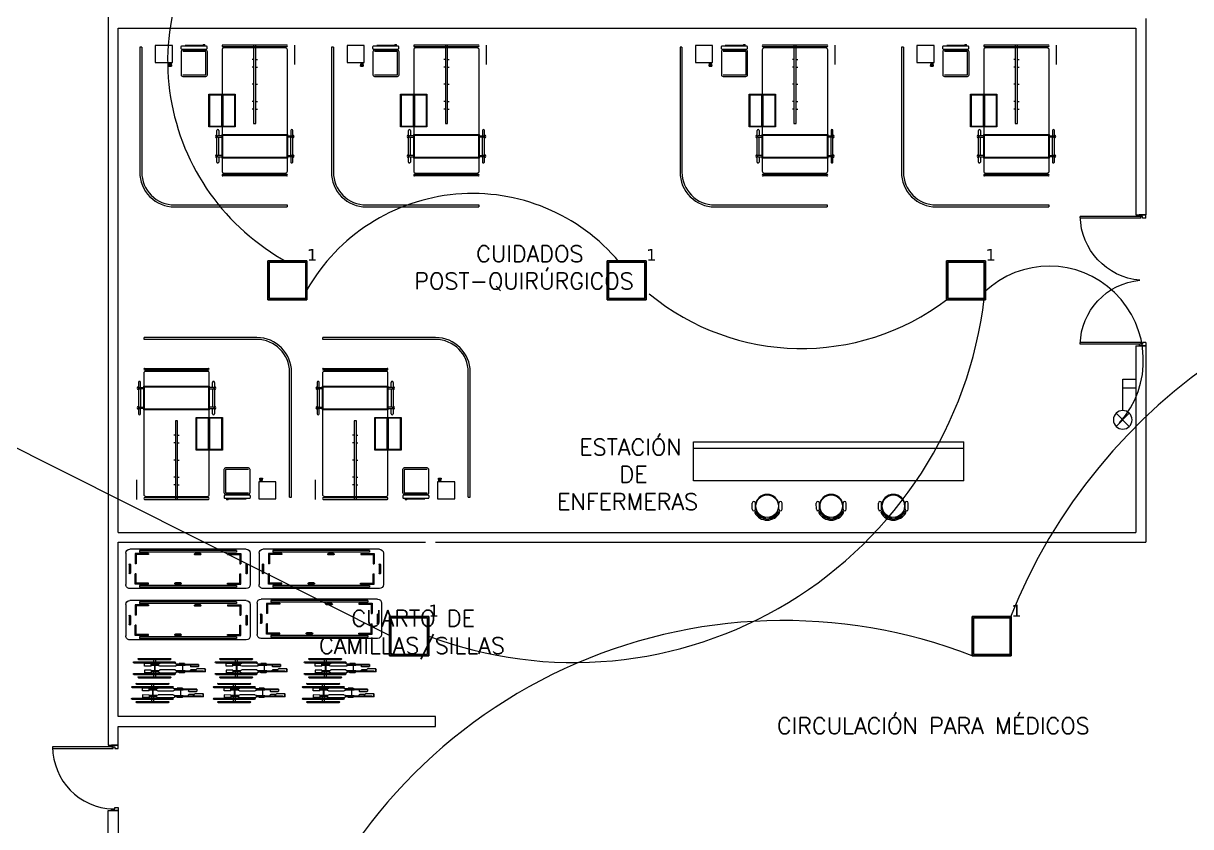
# Model space of a CAD drawing. Header units: metres. Extents: x -39 to 21688, y -24 to 9022.
# Drawn here: x -1.3 to 16.54, y 12.15 to 24.43 of the extents above; entities that cross this region are included whole.
import ezdxf

# ---------------------------------------------------------------- set-up
doc = ezdxf.new("R2010")
doc.units = ezdxf.units.M
doc.header["$MEASUREMENT"] = 0
for name, color, linetype in [('AN-TEXTO', 3, 'Continuous'), ('AR-MOBILIRIO', 1, 'Continuous'), ('AR-MUROS', 6, 'Continuous'), ('AR-PUERTAS', 2, 'Continuous'), ('AR-VENTANAS', 2, 'Continuous'), ('E-quip', 2, 'Continuous'), ('MOBILIARIO', 42, 'Continuous')]:
    doc.layers.add(name, color=color, linetype=linetype)
doc.layers.add('DLX_TERR_LUM', color=7, linetype='Continuous', true_color=0xffd400)
doc.layers.add('DLX_TERR_LUMKEY_IDX', color=7, linetype='Continuous', true_color=0x969696)
doc.styles.add('REGULAR-2.5', font='romans.shx', dxfattribs={"height": 2.5})
doc.styles.add('TableTextStyle', font='')
doc.styles.get('TableTextStyle').set_extended_font_data('VERDANA.TTF')

# ---------------------------------------------------------------- blocks, each defined once
blk = doc.blocks.new('A$C15E859FE')
at = {"layer": 'AR-MOBILIRIO'}
for p, q in [((0.001, 1.84), (0, 0.06)), ((0.541, 1.9), (0.061, 1.9)), ((0.366, 1.855), (0.236, 1.855)), ((0.366, 1.835), (0.236, 1.835)), ((0.601, 1.84), (0.6, 0.06)), ((0.021, 1.69), (0.02, 0.21)), ((0.047, 1.69), (0.021, 1.69)), ((0.047, 1.69), (0.046, 0.21)), ((0.066, 1.553), (0.066, 1.758)), ((0.066, 1.758), (0.224, 1.758)), ((0.081, 1.553), (0.081, 1.743)), ((0.081, 1.743), (0.224, 1.743)), ((0.224, 1.743), (0.224, 1.758)), ((0.537, 1.757), (0.379, 1.758)), ((0.379, 1.743), (0.379, 1.758)), ((0.522, 1.742), (0.379, 1.743)), ((0.522, 1.553), (0.522, 1.742)), ((0.537, 1.553), (0.537, 1.757)), ((0.555, 1.69), (0.554, 0.21)), ((0.581, 1.69), (0.555, 1.69)), ((0.581, 1.69), (0.58, 0.21)), ((0.066, 1.553), (0.081, 1.553)), ((0.537, 1.553), (0.522, 1.553)), ((0.515, 1.14), (0.515, 1.06)), ((0.535, 1.14), (0.535, 1.06)), ((0.067, 0.84), (0.067, 0.76)), ((0.087, 0.84), (0.087, 0.76)), ((0.046, 0.21), (0.02, 0.21)), ((0.065, 0.348), (0.065, 0.143)), ((0.065, 0.348), (0.08, 0.348)), ((0.08, 0.348), (0.08, 0.158)), ((0.521, 0.347), (0.52, 0.158)), ((0.536, 0.347), (0.521, 0.347)), ((0.536, 0.347), (0.535, 0.143)), ((0.58, 0.21), (0.554, 0.21)), ((0.54, 0), (0.06, 0)), ((0.065, 0.143), (0.223, 0.143)), ((0.08, 0.158), (0.223, 0.158)), ((0.223, 0.158), (0.223, 0.143)), ((0.365, 0.07), (0.235, 0.07)), ((0.365, 0.05), (0.235, 0.05)), ((0.52, 0.158), (0.378, 0.158)), ((0.378, 0.158), (0.378, 0.143)), ((0.535, 0.143), (0.378, 0.143))]:
    blk.add_line(p, q, dxfattribs=at)
for centre, radius, start, end in [((0.061, 1.84), 0.06, 89.9537, 179.9537), ((0.236, 1.845), 0.01, 89.9537, 269.9537), ((0.366, 1.845), 0.01, 269.9537, 89.9537), ((0.541, 1.84), 0.06, 359.9537, 89.9537), ((0.525, 1.14), 0.01, 359.9537, 179.9537), ((0.525, 1.06), 0.01, 179.9537, 359.9537), ((0.077, 0.84), 0.01, 359.9537, 179.9537), ((0.077, 0.76), 0.01, 179.9537, 359.9537), ((0.06, 0.06), 0.06, 179.9537, 269.9537), ((0.235, 0.06), 0.01, 89.9537, 269.9537), ((0.365, 0.06), 0.01, 269.9537, 89.9537), ((0.54, 0.06), 0.06, 269.9537, 359.9537)]:
    blk.add_arc(centre, radius, start, end, dxfattribs=at)
blk = doc.blocks.new('111111')
at = {"layer": 'AR-PUERTAS', "linetype": 'Continuous'}
for p, q in [((254.317, 121.561), (254.317, 122.51)), ((254.342, 121.586), (254.342, 122.51)), ((256.267, 122.51), (256.242, 122.51)), ((256.242, 121.586), (256.242, 122.51)), ((256.267, 121.561), (256.267, 122.51)), ((254.292, 121.511), (254.292, 121.611)), ((254.317, 121.611), (254.292, 121.611)), ((254.342, 121.511), (254.292, 121.511)), ((254.342, 121.586), (254.317, 121.586)), ((254.342, 121.561), (254.317, 121.561)), ((254.342, 121.511), (254.342, 121.561)), ((256.242, 121.586), (256.267, 121.586)), ((256.242, 121.511), (256.242, 121.561)), ((256.242, 121.561), (256.267, 121.561)), ((256.242, 121.511), (256.292, 121.511)), ((256.267, 121.611), (256.292, 121.611)), ((256.292, 121.511), (256.292, 121.611))]:
    blk.add_line(p, q, dxfattribs=at)
for centre, start, end in [((254.297, 121.512), 5.0221, 88.847), ((256.287, 121.512), 91.153, 174.9779)]:
    blk.add_arc(centre, 0.999, start, end, dxfattribs=at)
blk = doc.blocks.new('AR-CAMILLA 2')
at = {"layer": 'AR-MOBILIRIO'}
for p, q in [((-0.11, 0.319, 0), (-0.41, 0.319, 0)), ((-0.41, 0.195, 0), (-0.41, -0.78, 0)), ((-0.385, -0.78, 0), (-0.385, 0.195, 0)), ((1.515, 0.207, 0), (-0.335, 0.207, 0)), ((1.377, 0.287, 0), (0.897, 0.287, 0)), ((0.897, 0.257, 0), (0.977, 0.257, 0)), ((0.957, -0.793, 0), (0.957, 0.207, 0)), ((0.957, 0.207, 0), (1.317, 0.207, 0)), ((0.967, -0.783, 0), (0.967, 0.197, 0)), ((0.967, 0.197, 0), (1.307, 0.197, 0)), ((0.977, 0.207, 0), (0.977, 0.27, 0)), ((0.997, 0.27, 0), (0.997, 0.207, 0)), ((1.277, 0.257, 0), (0.997, 0.257, 0)), ((1.277, 0.207, 0), (1.277, 0.27, 0)), ((1.297, 0.27, 0), (1.297, 0.207, 0)), ((1.297, 0.257, 0), (1.377, 0.257, 0)), ((1.307, 0.197, 0), (1.307, -0.783, 0)), ((1.317, 0.207, 0), (1.317, -0.793, 0)), ((1.565, -0.78, 0), (1.565, 0.195, 0)), ((1.59, 0.195, 0), (1.59, -0.78, 0)), ((2.032, -1.52, 0), (2.032, 0.2, 0)), ((2.032, 0.2, 0), (2.062, 0.2, 0)), ((2.062, -1.52, 0), (2.062, 0.2, 0)), ((-0.385, 0.157, 0), (-0.365, 0.157, 0)), ((-0.365, 0.177, 0), (-0.365, -0.763, 0)), ((1.545, -0.763, 0), (1.545, 0.177, 0)), ((1.565, 0.157, 0), (1.545, 0.157, 0)), ((0.79, -0.275, 0), (-0.41, -0.275, 0)), ((-0.41, -0.275, 0), (-0.41, -0.31, 0)), ((-0.41, -0.31, 0), (0.79, -0.31, 0)), ((-0.19, -0.275, 0), (-0.19, -0.252, 0)), ((-0.19, -0.31, 0), (-0.19, -0.333, 0)), ((-0.073, -0.275, 0), (-0.073, -0.252, 0)), ((-0.073, -0.31, 0), (-0.073, -0.333, 0)), ((0.19, -0.275, 0), (0.19, -0.252, 0)), ((0.19, -0.31, 0), (0.19, -0.333, 0)), ((0.453, -0.275, 0), (0.453, -0.252, 0)), ((0.453, -0.31, 0), (0.453, -0.333, 0)), ((0.57, -0.275, 0), (0.57, -0.252, 0)), ((0.57, -0.31, 0), (0.57, -0.333, 0)), ((0.79, -0.31, 0), (0.79, -0.275, 0)), ((0.35, -0.603, 0), (0.83, -0.603, 0)), ((0.35, -0.783, 0), (0.35, -0.603, 0)), ((0.83, -0.783, 0), (0.83, -0.603, 0)), ((-0.385, -0.743, 0), (-0.365, -0.743, 0)), ((-0.335, -0.793, 0), (1.515, -0.793, 0)), ((0.34, -0.793, 0), (0.84, -0.793, 0)), ((0.35, -0.783, 0), (0.83, -0.783, 0)), ((0.35, -0.803, 0), (0.83, -0.803, 0)), ((0.35, -0.983, 0), (0.35, -0.803, 0)), ((0.83, -0.983, 0), (0.83, -0.803, 0)), ((0.897, -0.843, 0), (0.977, -0.843, 0)), ((1.377, -0.873, 0), (0.897, -0.873, 0)), ((1.317, -0.793, 0), (0.957, -0.793, 0)), ((1.307, -0.783, 0), (0.967, -0.783, 0)), ((0.977, -0.793, 0), (0.977, -0.856, 0)), ((0.997, -0.856, 0), (0.997, -0.793, 0)), ((1.277, -0.843, 0), (0.997, -0.843, 0)), ((1.277, -0.793, 0), (1.277, -0.856, 0)), ((1.297, -0.856, 0), (1.297, -0.793, 0)), ((1.297, -0.843, 0), (1.377, -0.843, 0)), ((1.565, -0.743, 0), (1.545, -0.743, 0)), ((-0.419, -1.081, 0), (-0.419, -1.054, 0)), ((-0.394, -1.054, 0), (-0.419, -1.054, 0)), ((-0.331, -1.054, 0), (-0.346, -1.054, 0)), ((-0.309, -1.042, 0), (-0.309, -1.392, 0)), ((0.044, -1.04, 0), (-0.306, -1.04, 0)), ((0.35, -0.983, 0), (0.83, -0.983, 0)), ((-0.419, -1.081, 0), (-0.394, -1.081, 0)), ((-0.407, -1.358, 0), (-0.407, -1.081, 0)), ((-0.346, -1.081, 0), (-0.331, -1.081, 0)), ((-0.134, -1.582, 0), (-0.144, -1.582, 0)), ((-0.144, -1.812, 0), (-0.144, -1.584, 0)), ((-0.134, -1.587, 0), (-0.144, -1.587, 0)), ((-0.119, -1.6, 0), (-0.119, -1.569, 0)), ((-0.114, -1.601, 0), (-0.114, -1.568, 0)), ((-0.109, -1.602, 0), (-0.109, -1.567, 0)), ((-0.104, -1.603, 0), (-0.104, -1.566, 0)), ((-0.099, -1.604, 0), (-0.099, -1.565, 0)), ((-0.094, -1.605, 0), (-0.094, -1.565, 0)), ((-0.089, -1.605, 0), (-0.089, -1.564, 0)), ((-0.378, -2.02, 0), (1.532, -2.02, 0)), ((-0.378, -2.02, 0), (-0.378, -2.05, 0)), ((-0.378, -2.05, 0), (1.532, -2.05, 0))]:
    blk.add_line(p, q, dxfattribs=at)
at = {"layer": 'AR-MOBILIRIO', "elevation": 0}
for points in [[(0.34, -0.993), (0.34, -0.593), (0.84, -0.593), (0.84, -0.993)], [(-0.404, -1.812), (-0.144, -1.812), (-0.144, -1.552), (-0.404, -1.552)]]:
    blk.add_lwpolyline(points, close=True, dxfattribs=at)
for points in [[(-0.394, -1.035), (-0.394, -1.406, 0.414214), (-0.379, -1.421), (-0.361, -1.421, 0.414214), (-0.346, -1.406), (-0.346, -1.035, 0.414214), (-0.361, -1.02), (-0.379, -1.02, 0.414214)], [(-0.331, -1.042), (-0.331, -1.392, 0.414214), (-0.306, -1.417), (0.044, -1.417, 0.414214), (0.069, -1.392), (0.069, -1.042, 0.414214), (0.044, -1.017), (-0.306, -1.017, 0.414214)], [(-0.131, -1.572), (-0.091, -1.564, -0.487928), (-0.085, -1.569), (-0.085, -1.6, -0.487928), (-0.091, -1.605), (-0.131, -1.598, -0.344151), (-0.134, -1.593), (-0.134, -1.576, -0.344151)]]:
    blk.add_lwpolyline(points, format="xyb", close=True, dxfattribs=at)
blk.add_lwpolyline([(0.047, -1.392), (0.047, -1.042)], dxfattribs=at)
at = {"layer": 'AR-MOBILIRIO'}
for centre, radius, start, end in [((-0.397, 0.195, 0), 0.0125, 360, 180), ((-0.335, 0.177, 0), 0.03, 90, 180), ((0.897, 0.272, 0), 0.015, 90, 270), ((0.987, 0.287, 0), 0.02, 360, 180), ((0.987, 0.27, 0), 0.01, 360, 180), ((1.287, 0.287, 0), 0.02, 360, 180), ((1.287, 0.27, 0), 0.01, 360, 180), ((1.377, 0.272, 0), 0.015, 270, 90), ((1.515, 0.177, 0), 0.03, 360, 90), ((1.578, 0.195, 0), 0.0125, 360, 180), ((-0.397, -0.78, 0), 0.0125, 180, 360), ((-0.335, -0.763, 0), 0.03, 180, 270), ((0.897, -0.858, 0), 0.015, 90, 270), ((0.987, -0.873, 0), 0.02, 180, 360), ((0.987, -0.856, 0), 0.01, 180, 360), ((1.287, -0.873, 0), 0.02, 180, 360), ((1.287, -0.856, 0), 0.01, 180, 360), ((1.377, -0.858, 0), 0.015, 270, 90), ((1.515, -0.763, 0), 0.03, 270, 360), ((1.578, -0.78, 0), 0.0125, 180, 360), ((-0.306, -1.042, 0), 0.0029, 90, 180), ((0.044, -1.042, 0), 0.0029, 360, 90), ((1.532, -1.52, 0), 0.5, 270, 360), ((1.532, -1.52, 0), 0.53, 270, 360)]:
    blk.add_arc(centre, radius, start, end, dxfattribs=at)
blk = doc.blocks.new('S-RUEDAS2')
at = {"layer": 'AR-MOBILIRIO'}
for p, q in [((-0.146, 0.253), (-0.146, -0.237)), ((-0.133, 0.253), (-0.133, -0.237)), ((-0.097, 0.32), (-0.097, -0.304)), ((-0.081, 0.32), (-0.081, -0.304)), ((0.081, 0.32), (0.081, -0.304)), ((0.097, 0.32), (0.097, -0.304)), ((0.133, 0.253), (0.133, -0.237)), ((0.146, 0.253), (0.146, -0.237)), ((-0.133, 0.024), (-0.097, 0.024)), ((-0.081, 0.024), (-0.061, 0.024)), ((-0.071, 0.058), (-0.071, 0.16)), ((-0.032, 0.16), (-0.071, 0.16)), ((-0.032, 0.058), (-0.071, 0.058)), ((-0.061, -0.056), (-0.061, 0.058)), ((-0.042, -0.055), (-0.042, 0.058)), ((-0.042, 0.008), (0.042, 0.008)), ((-0.042, 0), (0.042, 0)), ((-0.032, 0.058), (-0.032, 0.16)), ((0.032, 0.16), (0.071, 0.16)), ((0.032, 0.058), (0.032, 0.16)), ((0.032, 0.058), (0.071, 0.058)), ((0.042, -0.055), (0.042, 0.058)), ((0.061, -0.056), (0.061, 0.058)), ((0.061, 0.024), (0.081, 0.024)), ((0.071, 0.058), (0.071, 0.16)), ((0.097, 0.024), (0.133, 0.024)), ((-0.133, -0.008), (-0.097, -0.008)), ((-0.081, -0.008), (-0.061, -0.008)), ((-0.074, -0.308), (-0.074, -0.077)), ((-0.028, -0.308), (-0.028, -0.077)), ((0.028, -0.308), (0.028, -0.077)), ((0.061, -0.008), (0.081, -0.008)), ((0.074, -0.308), (0.074, -0.077)), ((0.097, -0.008), (0.133, -0.008)), ((-0.061, -0.462), (-0.061, -0.329)), ((-0.042, -0.462), (-0.042, -0.329)), ((0.042, -0.462), (0.042, -0.329)), ((0.061, -0.462), (0.061, -0.329)), ((-0.071, -0.451), (-0.071, -0.371)), ((-0.061, -0.371), (-0.071, -0.371)), ((-0.061, -0.451), (-0.071, -0.451)), ((-0.061, -0.462), (-0.042, -0.462)), ((-0.058, -0.668), (-0.058, -0.462)), ((-0.048, -0.668), (-0.048, -0.462)), ((-0.042, -0.422), (0.042, -0.422)), ((0.061, -0.462), (0.042, -0.462)), ((0.048, -0.74), (0.048, -0.462)), ((0.058, -0.772), (0.058, -0.462)), ((0.071, -0.371), (0.061, -0.371)), ((0.071, -0.451), (0.061, -0.451)), ((0.071, -0.451), (0.071, -0.371)), ((-0.058, -0.668), (-0.027, -0.668)), ((-0.048, -0.542), (-0.027, -0.542)), ((-0.019, -0.55), (-0.027, -0.542)), ((-0.019, -0.66), (-0.027, -0.668)), ((-0.019, -0.66), (-0.019, -0.55)), ((0.02, -0.63), (0.012, -0.638)), ((0.012, -0.765), (0.012, -0.638)), ((0.048, -0.63), (0.02, -0.63)), ((0.023, -0.55), (0.031, -0.542)), ((0.023, -0.62), (0.023, -0.55)), ((0.048, -0.62), (0.023, -0.62)), ((0.023, -0.62), (0.031, -0.627)), ((0.048, -0.542), (0.031, -0.542)), ((0.048, -0.627), (0.031, -0.627)), ((0.058, -0.765), (0.012, -0.765)), ((0.012, -0.765), (0.02, -0.772)), ((0.058, -0.772), (0.02, -0.772)), ((0.058, -0.74), (0.048, -0.74))]:
    blk.add_line(p, q, dxfattribs=at)
for centre, radius, start, end in [((-0.14, 0.253), 0.00653, 360, 180), ((-0.089, 0.32), 0.00816, 360, 180), ((0.089, 0.32), 0.00816, 360, 180), ((0.14, 0.253), 0.00653, 0, 180), ((-0.051, -0.077), 0.0231, 360, 180), ((0.051, -0.077), 0.0231, 360, 180), ((-0.14, -0.237), 0.00653, 180, 0), ((-0.089, -0.304), 0.00816, 180, 0), ((-0.051, -0.308), 0.0231, 180, 0), ((0.051, -0.308), 0.0231, 180, 0), ((0.089, -0.304), 0.00816, 180, 0), ((0.14, -0.237), 0.00653, 180, 0)]:
    blk.add_arc(centre, radius, start, end, dxfattribs=at)
blk = doc.blocks.new('AR-PUERTA 1')
at = {"layer": 'AR-PUERTAS', "linetype": 'Continuous'}
for points in [[(0.954, 0.033), (0.954, 0.958), (0.929, 0.958), (0.929, 0.033)], [(0.004, 0.058), (0.004, 0.008), (0.029, 0.008), (0.029, -0.042), (-0.021, -0.042), (-0.021, 0.058)], [(0.929, 0.008), (0.929, -0.042), (0.979, -0.042), (0.979, 0.058), (0.954, 0.058), (0.954, 0.008)]]:
    blk.add_lwpolyline(points, close=True, dxfattribs=at)
blk.add_arc((0.954, 0.008), 0.949, 89.9989, 178.4932, dxfattribs=at)
blk = doc.blocks.new('2P+LAMP')
at = {"ltscale": 8}
for p, q in [((0, 5.99), (0, 26.17)), ((0, 26.17), (8.22, 26.17)), ((0, 20.59), (8.22, 20.59)), ((-4.23, 4.23), (4.23, -4.23)), ((4.23, 4.23), (-4.23, -4.23))]:
    blk.add_line(p, q, dxfattribs=at)
blk.add_ellipse((0, 0), major_axis=(-4.23, 4.23), ratio=1, start_param=3.926991, end_param=10.210176, dxfattribs=at)

msp = doc.modelspace()

# ---------------------------------------------------------------- linework, layer by layer
at = {"layer": 'AR-MOBILIRIO'}
for p, q in [((8.94165, 18.03538, 0), (13.07338, 18.03538, 0)), ((8.94165, 17.43538, 0), (8.94165, 18.03538, 0)), ((13.07338, 17.43538, 0), (13.07338, 18.03538, 0)), ((8.94165, 17.93538, 0), (13.07338, 17.93538, 0)), ((13.07338, 17.43538, 0), (8.94165, 17.43538, 0))]:
    msp.add_line(p, q, dxfattribs=at)
at = {"layer": 'AR-MOBILIRIO', "extrusion": (3.97206e-07, -1.97556e-06, 1)}
for p, q in [((9.83914, 17.00257, 0.00004), (9.83901, 17.09757, 0.00004)), ((9.86565, 16.97886, 0.00004), (9.86292, 16.97885, 0.00004)), ((9.88664, 17.00264, 0.00004), (9.88651, 17.09764, 0.00004)), ((10.24764, 17.00315, 0.00004), (10.24751, 17.09815, 0.00004)), ((10.2687, 16.97943, 0.00004), (10.27142, 16.97943, 0.00004)), ((10.29514, 17.00322, 0.00004), (10.29501, 17.09822, 0.00004)), ((10.81828, 17.00257, 0.00004), (10.81814, 17.09757, 0.00004)), ((10.84478, 16.97886, 0.00004), (10.84206, 16.97885, 0.00004)), ((10.86578, 17.00264, 0.00004), (10.86564, 17.09764, 0.00004)), ((11.22678, 17.00315, 0.00004), (11.22664, 17.09815, 0.00004)), ((11.24783, 16.97943, 0.00004), (11.25056, 16.97943, 0.00004)), ((11.27428, 17.00322, 0.00004), (11.27414, 17.09822, 0.00004)), ((11.76704, 17.00257, 0.00004), (11.7669, 17.09757, 0.00004)), ((11.79355, 16.97886, 0.00004), (11.79082, 16.97885, 0.00004)), ((11.81454, 17.00264, 0.00004), (11.8144, 17.09764, 0.00004)), ((12.17554, 17.00315, 0.00004), (12.1754, 17.09815, 0.00004)), ((12.1966, 16.97943, 0.00004), (12.19932, 16.97943, 0.00004)), ((12.22304, 17.00322, 0.00004), (12.2229, 17.09822, 0.00004)), ((10.03881, 16.88175, 0.00004), (10.03885, 16.8577, 0.00004)), ((10.09581, 16.88183, 0.00004), (10.09585, 16.85778, 0.00004)), ((11.01795, 16.88175, 0.00004), (11.01798, 16.8577, 0.00004)), ((11.07495, 16.88183, 0.00004), (11.07498, 16.85778, 0.00004)), ((11.96671, 16.88175, 0.00004), (11.96675, 16.8577, 0.00004)), ((12.02371, 16.88183, 0.00004), (12.02375, 16.85778, 0.00004))]:
    msp.add_line(p, q, dxfattribs=at)
for centre in [(10.06707, 17.05039, 0.00001), (11.04621, 17.05039, 0.00001), (11.99497, 17.05039, 0.00001)]:
    msp.add_circle(centre, 0.171, dxfattribs=at)
for centre, radius, start, end in [((9.86276, 17.0976, 0.00001), 0.02375, 0.081372, 180.081372), ((10.06707, 17.05039, 0.00001), 0.1805, 279.166093, 260.996652), ((10.27126, 17.09818, 0.00001), 0.02375, 0.081372, 180.081372), ((10.84189, 17.0976, 0.00001), 0.02375, 0.081372, 180.081372), ((11.04621, 17.05039, 0.00001), 0.1805, 279.166093, 260.996652), ((11.25039, 17.09818, 0.00001), 0.02375, 0.081372, 180.081372), ((11.79065, 17.0976, 0.00001), 0.02375, 0.081372, 180.081372), ((11.99497, 17.05039, 0.00001), 0.1805, 279.166093, 260.996652), ((12.19915, 17.09818, 0.00001), 0.02375, 0.081372, 180.081372), ((9.86289, 17.0026, 0.00001), 0.02375, 180.081372, 0.081372), ((9.88693, 16.95413, 0.00001), 0.0095, 28.119941, 208.119941), ((10.06707, 17.05039, 0.00001), 0.21375, 208.119941, 332.042804), ((10.06707, 17.05039, 0.00001), 0.19475, 208.119941, 332.042804), ((10.24749, 16.95464, 0.00001), 0.0095, 332.042804, 152.042804), ((10.27139, 17.00318, 0.00001), 0.02375, 180.081372, 0.081372), ((10.84203, 17.0026, 0.00001), 0.02375, 180.081372, 0.081372), ((10.86607, 16.95413, 0.00001), 0.0095, 28.119941, 208.119941), ((11.04621, 17.05039, 0.00001), 0.21375, 208.119941, 332.042804), ((11.04621, 17.05039, 0.00001), 0.19475, 208.119941, 332.042804), ((11.22662, 16.95464, 0.00001), 0.0095, 332.042804, 152.042804), ((11.25053, 17.00318, 0.00001), 0.02375, 180.081372, 0.081372), ((11.79079, 17.0026, 0.00001), 0.02375, 180.081372, 0.081372), ((11.81483, 16.95413, 0.00001), 0.0095, 28.119941, 208.119941), ((11.99497, 17.05039, 0.00001), 0.21375, 208.119941, 332.042804), ((11.99497, 17.05039, 0.00001), 0.19475, 208.119941, 332.042804), ((12.17539, 16.95464, 0.00001), 0.0095, 332.042804, 152.042804), ((12.19929, 17.00318, 0.00001), 0.02375, 180.081372, 0.081372)]:
    msp.add_arc(centre, radius, start, end, dxfattribs=at)
at = {"layer": 'AR-MUROS'}
for p, q in [((0.15, 16.65006), (15.7, 16.65006)), ((0.15, 16.50006), (4.85, 16.50006)), ((5, 16.50006), (15.85, 16.50006))]:
    msp.add_line(p, q, dxfattribs=at)
for points in [[(93.9396, 56.44698), (93.9396, 16.81643), (93.9396, 0.00044), (6, 0), (0, 0), (0, 12.40006), (0.15, 12.40006), (0.15, 11.5001)], [(0, 46.29698), (0, 13.40006), (0.15, 13.40006), (0.15, 13.68495)], [(15.85, 24.50006), (15.85, 21.50006)], [(0.15, 16.65006), (0.15, 24.35006)], [(0.15, 24.35006), (4.71696, 24.35006), (15.7, 24.35006)], [(15.7, 24.35006), (15.7, 21.50006)], [(15.7, 21.50006), (15.85, 21.50006)], [(15.7, 19.50006), (15.7, 16.65006)], [(15.7, 19.50006), (15.85, 19.50006)], [(15.85, 19.50006), (15.85, 16.50006)], [(0.15, 13.83495), (0.15, 16.50006)], [(0.15, 13.68495), (5.00045, 13.68495), (5.00045, 13.83495), (0.15, 13.83495)]]:
    msp.add_lwpolyline(points, dxfattribs=at)
at = {"layer": 'AR-PUERTAS'}
msp.add_circle((22.62406, 27.62249), 40.08066, dxfattribs=at)
at = {"layer": 'AR-VENTANAS'}
msp.add_line((4.31894, 15.06504), (-5.84643, 20.16598), dxfattribs=at)
for centre, radius, start, end in [((4.40554, 23.85324), 3.49739, 136.937039, 241.532642), ((5.56932, 18.90985), 2.9161, 39.857571, 150.27288), ((14.37597, 19.27738), 1.4388, 318.379507, 133.605186), ((21.83252, 12.13937), 8.66922, 88.222602, 158.308831), ((7.11521, 20.97578), 6.31364, 249.420666, 353.140575), ((10.59356, 23.12706), 3.66816, 230.608844, 307.108435), ((10.32136, 7.31222), 7.99091, 68.883735, 160.791661)]:
    msp.add_arc(centre, radius, start, end, dxfattribs=at)
at = {"layer": 'DLX_TERR_LUM'}
for points in [[(3.03699, 20.79872, 0), (2.43999, 20.79872, 0)], [(2.43999, 20.79872, 0), (2.43999, 20.79872, 0)], [(2.43999, 20.79872, 0), (3.03699, 20.79872, 0)], [(2.43999, 20.79872, 0), (2.43999, 20.20172, 0)], [(2.43999, 20.20172, 0), (2.43999, 20.79872, 0)], [(2.43999, 20.79872, 0), (2.43999, 20.79872, 0)], [(2.43999, 20.20172, 0), (2.43999, 20.79872, 0)], [(2.43999, 20.79872, 0), (3.03699, 20.79872, 0)], [(3.03699, 20.79872, 0), (2.43999, 20.79872, 0)], [(2.43999, 20.79872, 0), (2.43999, 20.20172, 0)], [(3.01699, 20.77872, 0), (2.45999, 20.77872, 0)], [(2.45999, 20.77872, 0), (2.45999, 20.22172, 0)], [(2.45999, 20.22172, 0), (2.45999, 20.77872, 0)], [(2.45999, 20.77872, 0), (3.01699, 20.77872, 0)], [(3.01699, 20.22172, 0), (3.01699, 20.77872, 0)], [(3.01699, 20.77872, 0), (3.01699, 20.22172, 0)], [(3.03699, 20.20172, 0), (3.03699, 20.79872, 0)], [(3.03699, 20.79872, 0), (3.03699, 20.79872, 0)], [(3.03699, 20.79872, 0), (3.03699, 20.20172, 0)], [(3.03699, 20.79872, 0), (3.03699, 20.79872, 0)], [(3.03699, 20.79872, 0), (3.03699, 20.20172, 0)], [(3.03699, 20.20172, 0), (3.03699, 20.79872, 0)], [(8.22032, 20.79872, 0), (7.62332, 20.79872, 0)], [(7.62332, 20.79872, 0), (7.62332, 20.79872, 0)], [(7.62332, 20.79872, 0), (8.22032, 20.79872, 0)], [(7.62332, 20.79872, 0), (7.62332, 20.20172, 0)], [(7.62332, 20.20172, 0), (7.62332, 20.79872, 0)], [(7.62332, 20.79872, 0), (7.62332, 20.79872, 0)], [(7.62332, 20.20172, 0), (7.62332, 20.79872, 0)], [(7.62332, 20.79872, 0), (8.22032, 20.79872, 0)], [(8.22032, 20.79872, 0), (7.62332, 20.79872, 0)], [(7.62332, 20.79872, 0), (7.62332, 20.20172, 0)], [(8.20032, 20.77872, 0), (7.64332, 20.77872, 0)], [(7.64332, 20.77872, 0), (7.64332, 20.22172, 0)], [(7.64332, 20.22172, 0), (7.64332, 20.77872, 0)], [(7.64332, 20.77872, 0), (8.20032, 20.77872, 0)], [(8.20032, 20.22172, 0), (8.20032, 20.77872, 0)], [(8.20032, 20.77872, 0), (8.20032, 20.22172, 0)], [(8.22032, 20.20172, 0), (8.22032, 20.79872, 0)], [(8.22032, 20.79872, 0), (8.22032, 20.79872, 0)], [(8.22032, 20.79872, 0), (8.22032, 20.20172, 0)], [(8.22032, 20.79872, 0), (8.22032, 20.79872, 0)], [(8.22032, 20.79872, 0), (8.22032, 20.20172, 0)], [(8.22032, 20.20172, 0), (8.22032, 20.79872, 0)], [(13.40365, 20.79872, 0), (12.80665, 20.79872, 0)], [(12.80665, 20.79872, 0), (12.80665, 20.79872, 0)], [(12.80665, 20.79872, 0), (13.40365, 20.79872, 0)], [(12.80665, 20.79872, 0), (12.80665, 20.20172, 0)], [(12.80665, 20.20172, 0), (12.80665, 20.79872, 0)], [(12.80665, 20.79872, 0), (12.80665, 20.79872, 0)], [(12.80665, 20.20172, 0), (12.80665, 20.79872, 0)], [(12.80665, 20.79872, 0), (13.40365, 20.79872, 0)], [(13.40365, 20.79872, 0), (12.80665, 20.79872, 0)], [(12.80665, 20.79872, 0), (12.80665, 20.20172, 0)], [(13.38365, 20.77872, 0), (12.82665, 20.77872, 0)], [(12.82665, 20.77872, 0), (12.82665, 20.22172, 0)], [(12.82665, 20.22172, 0), (12.82665, 20.77872, 0)], [(12.82665, 20.77872, 0), (13.38365, 20.77872, 0)], [(13.38365, 20.22172, 0), (13.38365, 20.77872, 0)], [(13.38365, 20.77872, 0), (13.38365, 20.22172, 0)], [(13.40365, 20.20172, 0), (13.40365, 20.79872, 0)], [(13.40365, 20.79872, 0), (13.40365, 20.79872, 0)], [(13.40365, 20.79872, 0), (13.40365, 20.20172, 0)], [(13.40365, 20.79872, 0), (13.40365, 20.79872, 0)], [(13.40365, 20.79872, 0), (13.40365, 20.20172, 0)], [(13.40365, 20.20172, 0), (13.40365, 20.79872, 0)], [(2.43999, 20.20172, 0), (2.43999, 20.20172, 0)], [(2.43999, 20.20172, 0), (3.03699, 20.20172, 0)], [(3.03699, 20.20172, 0), (2.43999, 20.20172, 0)], [(2.43999, 20.20172, 0), (2.43999, 20.20172, 0)], [(3.03699, 20.20172, 0), (2.43999, 20.20172, 0)], [(2.43999, 20.20172, 0), (3.03699, 20.20172, 0)], [(2.45999, 20.22172, 0), (3.01699, 20.22172, 0)], [(3.01699, 20.22172, 0), (2.45999, 20.22172, 0)], [(3.03699, 20.20172, 0), (3.03699, 20.20172, 0)], [(3.03699, 20.20172, 0), (3.03699, 20.20172, 0)], [(7.62332, 20.20172, 0), (7.62332, 20.20172, 0)], [(7.62332, 20.20172, 0), (8.22032, 20.20172, 0)], [(8.22032, 20.20172, 0), (7.62332, 20.20172, 0)], [(7.62332, 20.20172, 0), (7.62332, 20.20172, 0)], [(8.22032, 20.20172, 0), (7.62332, 20.20172, 0)], [(7.62332, 20.20172, 0), (8.22032, 20.20172, 0)], [(7.64332, 20.22172, 0), (8.20032, 20.22172, 0)], [(8.20032, 20.22172, 0), (7.64332, 20.22172, 0)], [(8.22032, 20.20172, 0), (8.22032, 20.20172, 0)], [(8.22032, 20.20172, 0), (8.22032, 20.20172, 0)], [(12.80665, 20.20172, 0), (12.80665, 20.20172, 0)], [(12.80665, 20.20172, 0), (13.40365, 20.20172, 0)], [(13.40365, 20.20172, 0), (12.80665, 20.20172, 0)], [(12.80665, 20.20172, 0), (12.80665, 20.20172, 0)], [(13.40365, 20.20172, 0), (12.80665, 20.20172, 0)], [(12.80665, 20.20172, 0), (13.40365, 20.20172, 0)], [(12.82665, 20.22172, 0), (13.38365, 20.22172, 0)], [(13.38365, 20.22172, 0), (12.82665, 20.22172, 0)], [(13.40365, 20.20172, 0), (13.40365, 20.20172, 0)], [(13.40365, 20.20172, 0), (13.40365, 20.20172, 0)], [(4.89594, 15.36354, 0), (4.29894, 15.36354, 0)], [(4.29894, 15.36354, 0), (4.29894, 15.36354, 0)], [(4.29894, 15.36354, 0), (4.89594, 15.36354, 0)], [(4.29894, 15.36354, 0), (4.29894, 14.76654, 0)], [(4.29894, 14.76654, 0), (4.29894, 15.36354, 0)], [(4.29894, 15.36354, 0), (4.29894, 15.36354, 0)], [(4.29894, 14.76654, 0), (4.29894, 15.36354, 0)], [(4.29894, 15.36354, 0), (4.89594, 15.36354, 0)], [(4.89594, 15.36354, 0), (4.29894, 15.36354, 0)], [(4.29894, 15.36354, 0), (4.29894, 14.76654, 0)], [(4.87594, 15.34354, 0), (4.31894, 15.34354, 0)], [(4.31894, 15.34354, 0), (4.31894, 14.78654, 0)], [(4.31894, 14.78654, 0), (4.31894, 15.34354, 0)], [(4.31894, 15.34354, 0), (4.87594, 15.34354, 0)], [(4.87594, 14.78654, 0), (4.87594, 15.34354, 0)], [(4.87594, 15.34354, 0), (4.87594, 14.78654, 0)], [(4.89594, 14.76654, 0), (4.89594, 15.36354, 0)], [(4.89594, 15.36354, 0), (4.89594, 15.36354, 0)], [(4.89594, 15.36354, 0), (4.89594, 14.76654, 0)], [(4.89594, 15.36354, 0), (4.89594, 15.36354, 0)], [(4.89594, 15.36354, 0), (4.89594, 14.76654, 0)], [(4.89594, 14.76654, 0), (4.89594, 15.36354, 0)], [(13.79717, 15.36354, 0), (13.20017, 15.36354, 0)], [(13.20017, 15.36354, 0), (13.20017, 15.36354, 0)], [(13.20017, 15.36354, 0), (13.79717, 15.36354, 0)], [(13.20017, 15.36354, 0), (13.20017, 14.76654, 0)], [(13.20017, 14.76654, 0), (13.20017, 15.36354, 0)], [(13.20017, 15.36354, 0), (13.20017, 15.36354, 0)], [(13.20017, 14.76654, 0), (13.20017, 15.36354, 0)], [(13.20017, 15.36354, 0), (13.79717, 15.36354, 0)], [(13.79717, 15.36354, 0), (13.20017, 15.36354, 0)], [(13.20017, 15.36354, 0), (13.20017, 14.76654, 0)], [(13.77717, 15.34354, 0), (13.22017, 15.34354, 0)], [(13.22017, 15.34354, 0), (13.22017, 14.78654, 0)], [(13.22017, 14.78654, 0), (13.22017, 15.34354, 0)], [(13.22017, 15.34354, 0), (13.77717, 15.34354, 0)], [(13.77717, 14.78654, 0), (13.77717, 15.34354, 0)], [(13.77717, 15.34354, 0), (13.77717, 14.78654, 0)], [(13.79717, 14.76654, 0), (13.79717, 15.36354, 0)], [(13.79717, 15.36354, 0), (13.79717, 15.36354, 0)], [(13.79717, 15.36354, 0), (13.79717, 14.76654, 0)], [(13.79717, 15.36354, 0), (13.79717, 15.36354, 0)], [(13.79717, 15.36354, 0), (13.79717, 14.76654, 0)], [(13.79717, 14.76654, 0), (13.79717, 15.36354, 0)], [(4.29894, 14.76654, 0), (4.29894, 14.76654, 0)], [(4.29894, 14.76654, 0), (4.89594, 14.76654, 0)], [(4.89594, 14.76654, 0), (4.29894, 14.76654, 0)], [(4.29894, 14.76654, 0), (4.29894, 14.76654, 0)], [(4.89594, 14.76654, 0), (4.29894, 14.76654, 0)], [(4.29894, 14.76654, 0), (4.89594, 14.76654, 0)], [(4.31894, 14.78654, 0), (4.87594, 14.78654, 0)], [(4.87594, 14.78654, 0), (4.31894, 14.78654, 0)], [(4.89594, 14.76654, 0), (4.89594, 14.76654, 0)], [(4.89594, 14.76654, 0), (4.89594, 14.76654, 0)], [(13.20017, 14.76654, 0), (13.20017, 14.76654, 0)], [(13.20017, 14.76654, 0), (13.79717, 14.76654, 0)], [(13.79717, 14.76654, 0), (13.20017, 14.76654, 0)], [(13.20017, 14.76654, 0), (13.20017, 14.76654, 0)], [(13.79717, 14.76654, 0), (13.20017, 14.76654, 0)], [(13.20017, 14.76654, 0), (13.79717, 14.76654, 0)], [(13.22017, 14.78654, 0), (13.77717, 14.78654, 0)], [(13.77717, 14.78654, 0), (13.22017, 14.78654, 0)], [(13.79717, 14.76654, 0), (13.79717, 14.76654, 0)], [(13.79717, 14.76654, 0), (13.79717, 14.76654, 0)]]:
    msp.add_polyline3d(points, dxfattribs=at)

# ---------------------------------------------------------------- block references
at = {"xscale": -1, "rotation": 90}
msp.add_blockref('111111', (137.36111, 275.79226), dxfattribs=at)
at = {"layer": 'AR-MUROS'}
for name, p, rotation in [('AR-CAMILLA 2', (2.53192, 23.68417, 0), 270), ('AR-CAMILLA 2', (5.46056, 23.68417, 0), 270), ('AR-CAMILLA 2', (10.7855, 23.68417, 0), 270), ('AR-CAMILLA 2', (14.16802, 23.68417, 0), 270), ('AR-CAMILLA 2', (0.75097, 17.56434, 0), 89.99998641590759), ('AR-CAMILLA 2', (3.48107, 17.56434, 0), 89.99998641590759), ('AR-PUERTA 1', (0.10836, 12.42088), 90.00000000000001)]:
    msp.add_blockref(name, p, dxfattribs=dict(at, rotation=rotation))
at = {"layer": 'E-quip', "xscale": 0.02374750326240379, "yscale": 0.02374750326240379, "zscale": 0.02374750326240379}
msp.add_blockref('2P+LAMP', (15.49905, 18.36922), dxfattribs=at)
at = {"layer": 'MOBILIARIO', "xscale": -1}
for name, p, rotation in [('A$C15E859FE', (0.26912, 15.79296), 269.9536920354078), ('A$C15E859FE', (2.30381, 15.79296), 269.9536920354078), ('A$C15E859FE', (0.26912, 15.00914), 269.9536920354078), ('A$C15E859FE', (2.27471, 15.03092), 269.9536920354078), ('S-RUEDAS2', (0.71397, 14.57607), 89.95369203541115), ('S-RUEDAS2', (1.96281, 14.57607), 89.95369203541115), ('S-RUEDAS2', (3.3229, 14.57607), 89.95369203541115), ('S-RUEDAS2', (0.68432, 14.19777), 89.95369203541115), ('S-RUEDAS2', (1.93316, 14.19777), 89.95369203541115), ('S-RUEDAS2', (3.29324, 14.19777), 89.95369203541115)]:
    msp.add_blockref(name, p, dxfattribs=dict(at, rotation=rotation))

# ---------------------------------------------------------------- texts
at = {"layer": 'AN-TEXTO', "char_height": 0.25, "attachment_point": 1, "style": 'REGULAR-2.5'}
for s, width, heights, insert in [('\\pi0.89348;CUIDADOS\\P\\pi-0.05295;POST-QUIRÚRGICOS ', 3.5369651, [0], (4.72874, 21.03029)), ('\\pi0.95301;ESTACIÓN\\P\\pi1.5661;DE\\P\\pi0.61372;ENFERMERAS', 3.5369651, [0], (6.24498, 18.07748)), ('\\pi0.72086;CUARTO DE\\P\\pi0.22682;CAMILLAS/SILLAS ', 3.5369651, [0], (2.99495, 15.46321)), ('\\pi0.22058;CIRCULACIÓN PARA MÉDICOS ', 5.7863988, [0.30966], (9.99599, 13.82044))]:
    msp.add_mtext_dynamic_manual_height_columns(s, width=width, gutter_width=1.25, heights=heights, dxfattribs=dict(at, insert=insert))
at = {"layer": 'DLX_TERR_LUMKEY_IDX', "style": 'TableTextStyle'}
for p in [(3.03699, 20.79872), (8.22032, 20.79872), (13.40365, 20.79872), (4.89594, 15.36354), (13.79717, 15.36354)]:
    msp.add_text('1', height=0.18, dxfattribs=at).set_placement(p)

doc.saveas('drawing.dxf')
